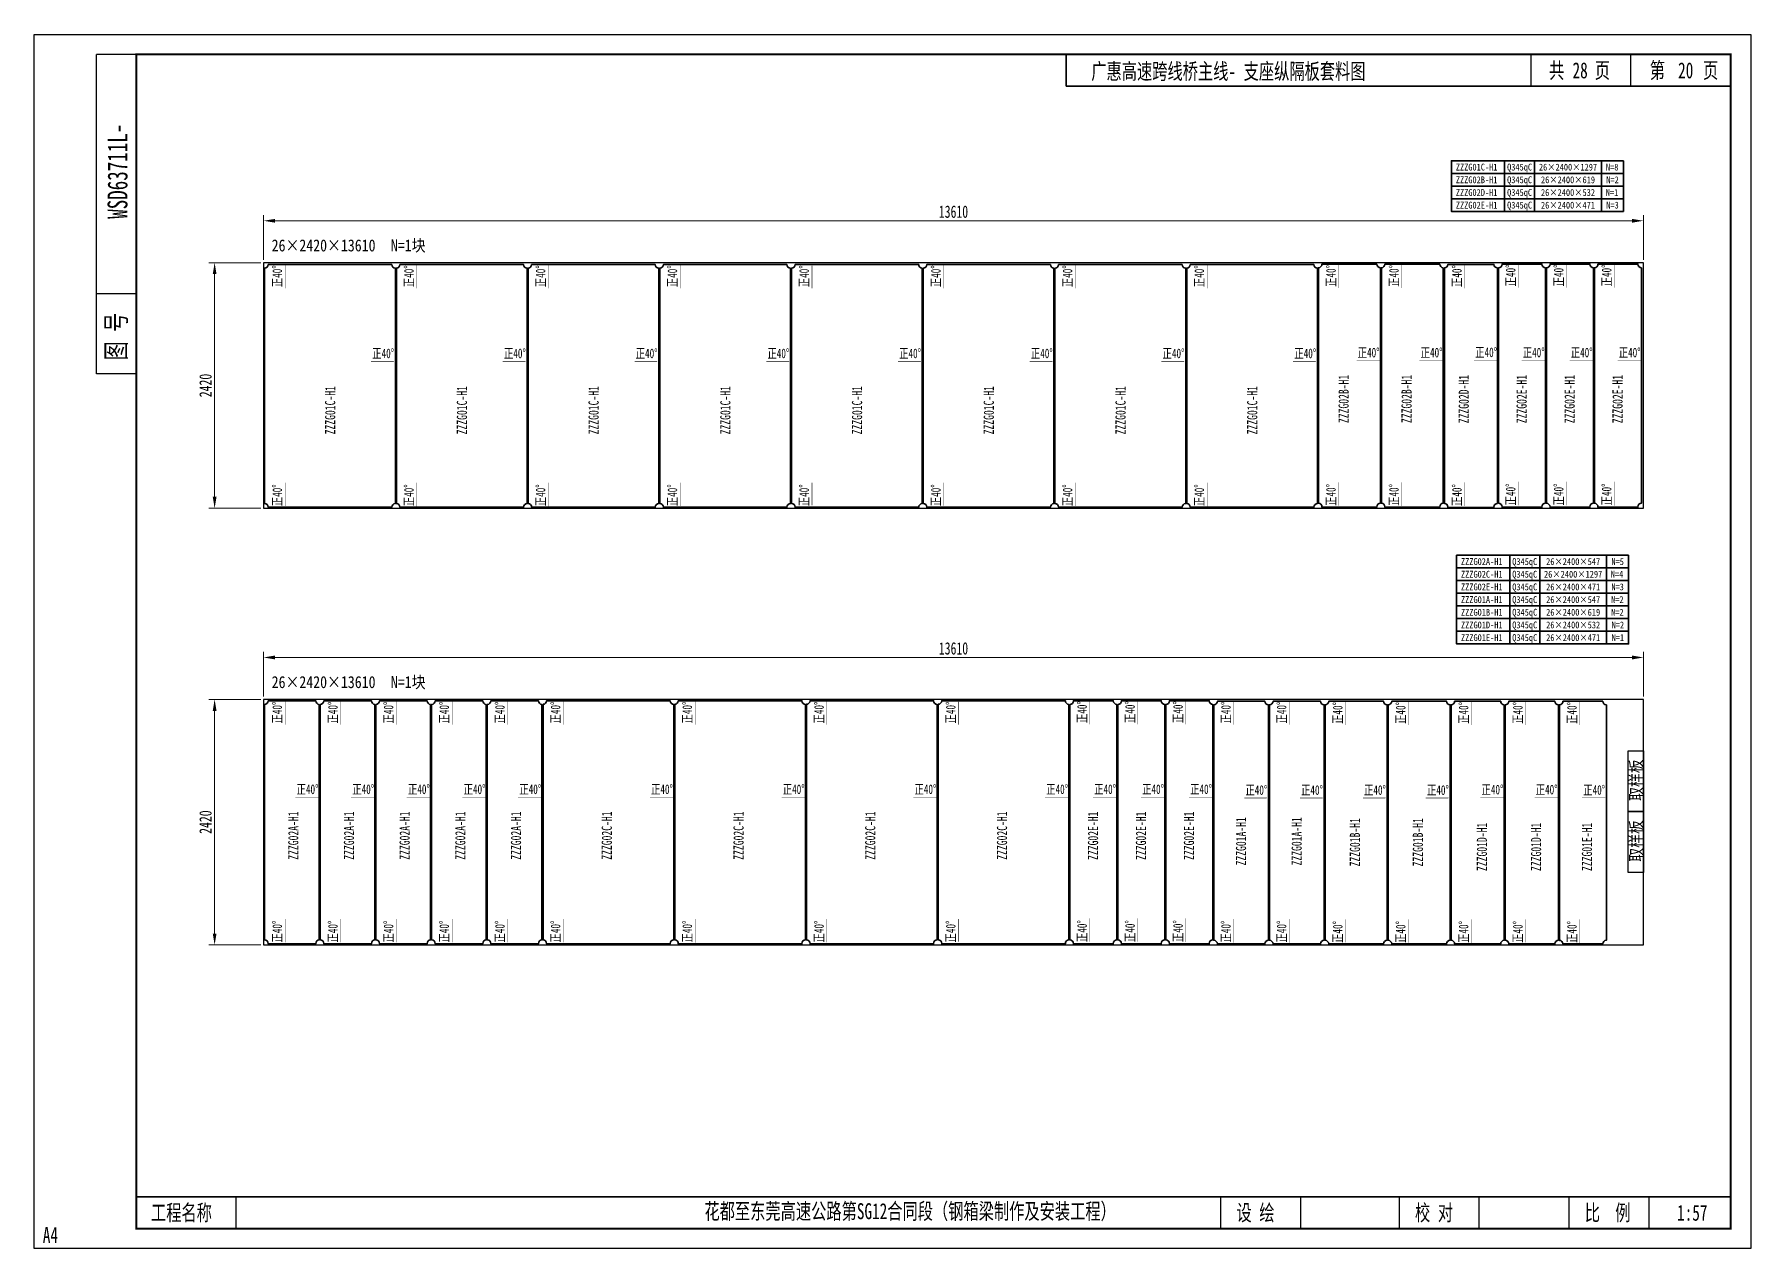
# Model space of a CAD drawing. Extents: x 1629247 to 2251351, y -601856 to -65897.
# Drawn here: x 1884272 to 1901201, y -370116 to -358146 of the extents above; entities that cross this region are included whole.
import ezdxf
from ezdxf.enums import TextEntityAlignment as Align

# ---------------------------------------------------------------- set-up
doc = ezdxf.new("R2010")
doc.units = 0
doc.header["$LTSCALE"] = 2
doc.header["$MEASUREMENT"] = 0
doc.header["$PDMODE"] = 35
doc.header["$PDSIZE"] = 50
doc.layers.get('0').update_dxf_attribs({"linetype": 'CONTINUOUS'})
doc.layers.get('Defpoints').update_dxf_attribs({"linetype": 'CONTINUOUS'})
doc.layers.add('1图框轮廓', color=7, linetype='CONTINUOUS', lineweight=35)
doc.layers.add('标注层', color=3, linetype='CONTINUOUS', lineweight=13)
doc.layers.add('A3', color=7, linetype='CONTINUOUS')
doc.styles.add('仿宋', font='仿宋_GB2312_1.ttf', dxfattribs={"width": 0.7})
doc.dimstyles.new('标准标注样式-45', dxfattribs={"dimscale": 45, "dimtxt": 2.7, "dimasz": 2.5, "dimexe": 1.25, "dimexo": 0.625, "dimtad": 1, "dimdec": 0, "dimdsep": 46, "dimtxsty": '仿宋', "dimcen": 2.5, "dimclrd": 3, "dimclre": 3, "dimclrt": 4, "dimazin": 0, "dimtfac": 1, "dimtdec": 0, "dimtmove": 0, "dimatfit": 3, "dimfxl": 1.25, "dimlwd": 13, "dimlwe": 13, "dimarcsym": 0})

# ---------------------------------------------------------------- blocks, each defined once
blk = doc.blocks.new('tukuangA4-')
at = {"layer": 'A3'}
for p, q in [((537, 7565), (537, 10327)), ((882, 10327), (537, 10327)), ((12951, 10051), (12951, 10327)), ((13814, 10051), (13814, 10327)), ((882, 8256), (537, 8256)), ((882, 7565), (537, 7565)), ((1745, 173), (1745, 449)), ((10266, 173), (10266, 449)), ((10957, 173), (10957, 449)), ((11811, 173), (11811, 449)), ((12502, 173), (12502, 449)), ((13280, 173), (13280, 449)), ((13971, 173), (13971, 449))]:
    blk.add_line(p, q, dxfattribs=at)
blk.add_lwpolyline([(14850, 10500), (14850, 0), (0, 0), (0, 10500)], close=True, dxfattribs=at)
for points, const_width in [([(882, 10327), (14677, 10327), (14677, 173), (882, 173), (882, 10327)], 17.3), ([(8927, 10051), (8927, 10327)], 13.8), ([(8927, 10051), (14677, 10051)], 13.8), ([(882, 449), (14677, 449)], 13.8)]:
    blk.add_lwpolyline(points, dxfattribs=dict(at, const_width=const_width))
at = {"layer": 'A3', "color": 7, "linetype": 'Continuous', "style": '仿宋', "width": 0.7}
for s, p in [('共    页', (13106, 10120)), ('第     页', (13977, 10120)), ('工程名称', (1009, 242)), ('花都至东莞高速公路第SG12合同段（钢箱梁制作及安装工程）', (5798, 255)), ('设 绘', (10401, 242)), ('校 对', (11946, 242)), ('比  例', (13415, 242))]:
    blk.add_text(s, height=138.1, dxfattribs=at).set_placement(p)
blk.add_text('WSD63711L-', height=172.6, rotation=90, dxfattribs=at).set_placement((806, 9316), align=Align.CENTER)
blk.add_text('图 号', height=172.6, rotation=90, dxfattribs=at).set_placement((793, 7681))
blk.add_text('A4', height=138.1, dxfattribs=at).set_placement((139, 50), align=Align.CENTER)
blk = doc.blocks.new('*D188')
at = {"color": 3, "lineweight": 13, "ltscale": 3}
for p, q in [((1886533, -360369), (1886533, -359928)), ((1900143, -360369), (1900143, -359928))]:
    blk.add_line(p, q, dxfattribs=at)
at = {"color": 3, "linetype": 'ByBlock', "lineweight": 13, "ltscale": 3}
blk.add_line((1900031, -359984), (1886646, -359984), dxfattribs=at)
at = {"color": 3, "ltscale": 3}
for points in [[(1886646, -359966), (1886646, -360003), (1886533, -359984)], [(1900031, -359966), (1900031, -360003), (1900143, -359984)]]:
    blk.add_solid(points, dxfattribs=at)
at = {"layer": 'Defpoints', "color": 0, "ltscale": 3}
for p in [(1886533, -359984), (1886533, -360398), (1900143, -360398)]:
    blk.add_point(p, dxfattribs=at)
at = {"color": 4, "ltscale": 3, "insert": (1893338, -359895), "char_height": 121.5, "attachment_point": 5, "style": '仿宋'}
blk.add_mtext('13610', dxfattribs=at)
blk = doc.blocks.new('*D189')
at = {"color": 3, "lineweight": 13, "ltscale": 3}
for p, q in [((1886505, -360398), (1885994, -360398)), ((1886505, -362818), (1885994, -362818))]:
    blk.add_line(p, q, dxfattribs=at)
at = {"color": 3, "linetype": 'ByBlock', "lineweight": 13, "ltscale": 3}
blk.add_line((1886050, -360510), (1886050, -362705), dxfattribs=at)
at = {"color": 3, "ltscale": 3}
for points in [[(1886032, -360510), (1886069, -360510), (1886050, -360398)], [(1886032, -362705), (1886069, -362705), (1886050, -362818)]]:
    blk.add_solid(points, dxfattribs=at)
at = {"layer": 'Defpoints', "color": 0, "ltscale": 3}
for p in [(1886533, -360398), (1886050, -362818), (1886533, -362818)]:
    blk.add_point(p, dxfattribs=at)
at = {"color": 4, "ltscale": 3, "insert": (1885961, -361608), "char_height": 121.5, "attachment_point": 5, "rotation": 90, "style": '仿宋'}
blk.add_mtext('2420', dxfattribs=at)
blk = doc.blocks.new('*D190')
at = {"color": 3, "lineweight": 13, "ltscale": 3}
for p, q in [((1886533, -364674), (1886533, -364233)), ((1900143, -364674), (1900143, -364233))]:
    blk.add_line(p, q, dxfattribs=at)
at = {"color": 3, "linetype": 'ByBlock', "lineweight": 13, "ltscale": 3}
blk.add_line((1900031, -364289), (1886646, -364289), dxfattribs=at)
at = {"color": 3, "ltscale": 3}
for points in [[(1886646, -364270), (1886646, -364308), (1886533, -364289)], [(1900031, -364270), (1900031, -364308), (1900143, -364289)]]:
    blk.add_solid(points, dxfattribs=at)
at = {"layer": 'Defpoints', "color": 0, "ltscale": 3}
for p in [(1886533, -364289), (1886533, -364702), (1900143, -364702)]:
    blk.add_point(p, dxfattribs=at)
at = {"color": 4, "ltscale": 3, "insert": (1893338, -364200), "char_height": 121.5, "attachment_point": 5, "style": '仿宋'}
blk.add_mtext('13610', dxfattribs=at)
blk = doc.blocks.new('*D191')
at = {"color": 3, "lineweight": 13, "ltscale": 3}
for p, q in [((1886505, -364702), (1885994, -364702)), ((1886505, -367122), (1885994, -367122))]:
    blk.add_line(p, q, dxfattribs=at)
at = {"color": 3, "linetype": 'ByBlock', "lineweight": 13, "ltscale": 3}
blk.add_line((1886050, -364815), (1886050, -367010), dxfattribs=at)
at = {"color": 3, "ltscale": 3}
for points in [[(1886032, -364815), (1886069, -364815), (1886050, -364702)], [(1886032, -367010), (1886069, -367010), (1886050, -367122)]]:
    blk.add_solid(points, dxfattribs=at)
at = {"layer": 'Defpoints', "color": 0, "ltscale": 3}
for p in [(1886533, -364702), (1886050, -367122), (1886533, -367122)]:
    blk.add_point(p, dxfattribs=at)
at = {"color": 4, "ltscale": 3, "insert": (1885961, -365912), "char_height": 121.5, "attachment_point": 5, "rotation": 90, "style": '仿宋'}
blk.add_mtext('2420', dxfattribs=at)

msp = doc.modelspace()

# ---------------------------------------------------------------- linework, layer by layer
at = {"color": 8, "ltscale": 3}
for points in [[(1886533.4, -362817.5), (1900143.4, -362817.5), (1900143.4, -360397.5), (1886533.4, -360397.5)], [(1886533.4, -367122), (1900143.4, -367122), (1900143.4, -364702), (1886533.4, -364702)], [(1899993.4, -365208.2), (1900143.4, -365208.2), (1900143.4, -365808.2), (1899993.4, -365808.2)], [(1899993.4, -365808.2), (1900143.4, -365808.2), (1900143.4, -366408.2), (1899993.4, -366408.2)]]:
    msp.add_lwpolyline(points, close=True, dxfattribs=at)
at = {"layer": '1图框轮廓', "color": 30, "ltscale": 3}
for p, q in [((1898773.2, -359517.6), (1898773.2, -359392.6)), ((1899070.2, -359517.6), (1899070.2, -359392.6)), ((1899728.7, -359517.6), (1899728.7, -359392.6)), ((1898773.2, -359642.6), (1898773.2, -359517.6)), ((1899070.2, -359642.6), (1899070.2, -359517.6)), ((1899728.7, -359642.6), (1899728.7, -359517.6)), ((1898773.2, -359767.6), (1898773.2, -359642.6)), ((1899070.2, -359767.6), (1899070.2, -359642.6)), ((1899728.7, -359767.6), (1899728.7, -359642.6)), ((1898773.2, -359892.6), (1898773.2, -359767.6)), ((1899070.2, -359892.6), (1899070.2, -359767.6)), ((1899728.7, -359892.6), (1899728.7, -359767.6)), ((1898823.8, -363405.7), (1898823.8, -363280.7)), ((1899120.8, -363405.7), (1899120.8, -363280.7)), ((1899779.3, -363405.7), (1899779.3, -363280.7)), ((1898823.8, -363530.7), (1898823.8, -363405.7)), ((1899120.8, -363530.7), (1899120.8, -363405.7)), ((1899779.3, -363530.7), (1899779.3, -363405.7)), ((1898823.8, -363655.7), (1898823.8, -363530.7)), ((1899120.8, -363655.7), (1899120.8, -363530.7)), ((1899779.3, -363655.7), (1899779.3, -363530.7)), ((1898823.8, -363780.7), (1898823.8, -363655.7)), ((1898823.8, -363905.7), (1898823.8, -363780.7)), ((1899120.8, -363780.7), (1899120.8, -363655.7)), ((1899120.8, -363905.7), (1899120.8, -363780.7)), ((1899779.3, -363780.7), (1899779.3, -363655.7)), ((1899779.3, -363905.7), (1899779.3, -363780.7)), ((1898823.8, -364030.7), (1898823.8, -363905.7)), ((1899120.8, -364030.7), (1899120.8, -363905.7)), ((1899779.3, -364030.7), (1899779.3, -363905.7)), ((1898823.8, -364155.7), (1898823.8, -364030.7)), ((1899120.8, -364155.7), (1899120.8, -364030.7)), ((1899779.3, -364155.7), (1899779.3, -364030.7))]:
    msp.add_line(p, q, dxfattribs=at)
for points in [[(1899945.8, -359392.6), (1898249.7, -359392.6), (1898249.7, -359517.6), (1899945.8, -359517.6)], [(1899945.8, -359517.6), (1898249.7, -359517.6), (1898249.7, -359642.6), (1899945.8, -359642.6)], [(1899945.8, -359642.6), (1898249.7, -359642.6), (1898249.7, -359767.6), (1899945.8, -359767.6)], [(1899945.8, -359767.6), (1898249.7, -359767.6), (1898249.7, -359892.6), (1899945.8, -359892.6)], [(1899996.4, -363280.7), (1898300.3, -363280.7), (1898300.3, -363405.7), (1899996.4, -363405.7)], [(1899996.4, -363405.7), (1898300.3, -363405.7), (1898300.3, -363530.7), (1899996.4, -363530.7)], [(1899996.4, -363530.7), (1898300.3, -363530.7), (1898300.3, -363655.7), (1899996.4, -363655.7)], [(1899996.4, -363655.7), (1898300.3, -363655.7), (1898300.3, -363780.7), (1899996.4, -363780.7)], [(1899996.4, -363780.7), (1898300.3, -363780.7), (1898300.3, -363905.7), (1899996.4, -363905.7)], [(1899996.4, -363905.7), (1898300.3, -363905.7), (1898300.3, -364030.7), (1899996.4, -364030.7)], [(1899996.4, -364030.7), (1898300.3, -364030.7), (1898300.3, -364155.7), (1899996.4, -364155.7)]]:
    msp.add_lwpolyline(points, close=True, dxfattribs=at)
at = {"layer": '1图框轮廓', "color": 1, "ltscale": 3}
for points in [[(1887832.7, -360450.5, -0.4142136), (1887797.7, -360415.5), (1886578.4, -360415.5, -0.4095572), (1886543.4, -360450), (1886543.4, -362772, -0.4142136), (1886578.4, -362807), (1886578.4, -362807.5), (1887797.7, -362807.5, -0.4142136), (1887832.7, -362772.5)], [(1889131.9, -360450.5, -0.4142136), (1889096.9, -360415.5), (1887877.7, -360415.5, -0.4095572), (1887842.7, -360450), (1887842.7, -362772, -0.4142136), (1887877.7, -362807), (1887877.7, -362807.5), (1889096.9, -362807.5, -0.4142136), (1889131.9, -362772.5)], [(1890431.2, -360450.5, -0.4142136), (1890396.2, -360415.5), (1889176.9, -360415.5, -0.4095572), (1889141.9, -360450), (1889141.9, -362772, -0.4142136), (1889176.9, -362807), (1889176.9, -362807.5), (1890396.2, -362807.5, -0.4142136), (1890431.2, -362772.5)], [(1891730.4, -360450.5, -0.4142136), (1891695.4, -360415.5), (1890476.2, -360415.5, -0.4095572), (1890441.2, -360450), (1890441.2, -362772, -0.4142136), (1890476.2, -362807), (1890476.2, -362807.5), (1891695.4, -362807.5, -0.4142136), (1891730.4, -362772.5)], [(1893029.7, -360450.5, -0.4142136), (1892994.7, -360415.5), (1891775.4, -360415.5, -0.4095572), (1891740.4, -360450), (1891740.4, -362772, -0.4142136), (1891775.4, -362807), (1891775.4, -362807.5), (1892994.7, -362807.5, -0.4142136), (1893029.7, -362772.5)], [(1894328.9, -360450.5, -0.4142136), (1894293.9, -360415.5), (1893074.7, -360415.5, -0.4095572), (1893039.7, -360450), (1893039.7, -362772, -0.4142136), (1893074.7, -362807), (1893074.7, -362807.5), (1894293.9, -362807.5, -0.4142136), (1894328.9, -362772.5)], [(1895628.2, -360450.5, -0.4142136), (1895593.2, -360415.5), (1894373.9, -360415.5, -0.4095572), (1894338.9, -360450), (1894338.9, -362772, -0.4142136), (1894373.9, -362807), (1894373.9, -362807.5), (1895593.2, -362807.5, -0.4142136), (1895628.2, -362772.5)], [(1896927.4, -360450.5, -0.4142136), (1896892.4, -360415.5), (1895673.2, -360415.5, -0.4095572), (1895638.2, -360450), (1895638.2, -362772, -0.4142136), (1895673.2, -362807), (1895673.2, -362807.5), (1896892.4, -362807.5, -0.4142136), (1896927.4, -362772.5)], [(1897548.5, -360446.5, -0.4142136), (1897513.5, -360411.5), (1896972.4, -360411.5, -0.4142136), (1896937.4, -360446.5), (1896937.4, -362768.5, -0.4142136), (1896972.4, -362803.5), (1896972.4, -362807.5), (1897513.5, -362807.5), (1897513.5, -362803.5, -0.4142136), (1897548.5, -362768.5)], [(1898169.5, -360446.5, -0.4142136), (1898134.5, -360411.5), (1897593.5, -360411.5, -0.4142136), (1897558.5, -360446.5), (1897558.5, -362768.5, -0.4142136), (1897593.5, -362803.5), (1897593.5, -362807.5), (1898134.5, -362807.5), (1898134.5, -362803.5, -0.4142136), (1898169.5, -362768.5)], [(1898703.7, -360448.7, -0.4142136), (1898668.7, -360413.7), (1898214.5, -360413.7, -0.4142136), (1898179.5, -360448.7), (1898179.5, -362770.7, -0.4142136), (1898214.5, -362805.7), (1898214.5, -362809.7), (1898668.7, -362809.7), (1898668.7, -362805.7, -0.4142136), (1898703.7, -362770.7)], [(1899176.8, -360446.5, -0.4142136), (1899141.8, -360411.5), (1898748.7, -360411.5), (1898748.7, -360412.1, -0.4142136), (1898713.7, -360447.1), (1898713.7, -362769.1, -0.4142136), (1898748.7, -362804.1), (1898748.7, -362807.5), (1899141.8, -362807.5), (1899141.8, -362803.5, -0.4142136), (1899176.8, -362768.5)], [(1899649.9, -360446.5, -0.4142136), (1899614.9, -360411.5), (1899221.8, -360411.5), (1899221.8, -360412.1, -0.4142136), (1899186.8, -360447.1), (1899186.8, -362769.1, -0.4142136), (1899221.8, -362804.1), (1899221.8, -362807.5), (1899614.9, -362807.5), (1899614.9, -362803.5, -0.4142136), (1899649.9, -362768.5)], [(1900123.1, -360446.5, -0.4142136), (1900088.1, -360411.5), (1899694.9, -360411.5), (1899694.9, -360412.1, -0.4142136), (1899659.9, -360447.1), (1899659.9, -362769.1, -0.4142136), (1899694.9, -362804.1), (1899694.9, -362807.5), (1900088.1, -362807.5), (1900088.1, -362803.5, -0.4142136), (1900123.1, -362768.5)], [(1887082.6, -364751, -0.4142136), (1887047.6, -364716), (1886578.4, -364716, -0.4142136), (1886543.4, -364751), (1886543.4, -367073, -0.4142136), (1886578.4, -367108), (1886578.4, -367112), (1887047.6, -367112), (1887047.6, -367108, -0.4142136), (1887082.6, -367073)], [(1887631.7, -364751, -0.4142136), (1887596.7, -364716), (1887127.6, -364716, -0.4142136), (1887092.6, -364751), (1887092.6, -367073, -0.4142136), (1887127.6, -367108), (1887127.6, -367112), (1887596.7, -367112), (1887596.7, -367108, -0.4142136), (1887631.7, -367073)], [(1888180.9, -364751, -0.4142136), (1888145.9, -364716), (1887676.7, -364716, -0.4142136), (1887641.7, -364751), (1887641.7, -367073, -0.4142136), (1887676.7, -367108), (1887676.7, -367112), (1888145.9, -367112), (1888145.9, -367108, -0.4142136), (1888180.9, -367073)], [(1888730, -364751, -0.4142136), (1888695, -364716), (1888225.9, -364716, -0.4142136), (1888190.9, -364751), (1888190.9, -367073, -0.4142136), (1888225.9, -367108), (1888225.9, -367112), (1888695, -367112), (1888695, -367108, -0.4142136), (1888730, -367073)], [(1889279.2, -364751, -0.4142136), (1889244.2, -364716), (1888775, -364716, -0.4142136), (1888740, -364751), (1888740, -367073, -0.4142136), (1888775, -367108), (1888775, -367112), (1889244.2, -367112), (1889244.2, -367108, -0.4142136), (1889279.2, -367073)], [(1890578.4, -364751, -0.4142136), (1890543.4, -364716), (1889324.2, -364716, -0.4095572), (1889289.2, -364750.5), (1889289.2, -367072.5, -0.4142136), (1889324.2, -367107.5), (1889324.2, -367112), (1890543.4, -367112), (1890543.4, -367108, -0.4142136), (1890578.4, -367073)], [(1891877.7, -364751, -0.4142136), (1891842.7, -364716), (1890623.4, -364716, -0.4095572), (1890588.4, -364750.5), (1890588.4, -367072.5, -0.4142136), (1890623.4, -367107.5), (1890623.4, -367112), (1891842.7, -367112), (1891842.7, -367108, -0.4142136), (1891877.7, -367073)], [(1893176.9, -364751, -0.4142136), (1893141.9, -364716), (1891922.7, -364716, -0.4095572), (1891887.7, -364750.5), (1891887.7, -367072.5, -0.4142136), (1891922.7, -367107.5), (1891922.7, -367112), (1893141.9, -367112), (1893141.9, -367108, -0.4142136), (1893176.9, -367073)], [(1894476.2, -364751, -0.4142136), (1894441.2, -364716), (1893221.9, -364716, -0.4095572), (1893186.9, -364750.5), (1893186.9, -367072.5, -0.4142136), (1893221.9, -367107.5), (1893221.9, -367112), (1894441.2, -367112), (1894441.2, -367108, -0.4142136), (1894476.2, -367073)], [(1894949.3, -364751, -0.4142136), (1894914.3, -364716), (1894521.2, -364716), (1894521.2, -364716.6, -0.4142136), (1894486.2, -364751.6), (1894486.2, -367073.6, -0.4142136), (1894521.2, -367108.6), (1894521.2, -367112), (1894914.3, -367112), (1894914.3, -367108, -0.4142136), (1894949.3, -367073)], [(1895422.4, -364751, -0.4142136), (1895387.4, -364716), (1894994.3, -364716), (1894994.3, -364716.6, -0.4142136), (1894959.3, -364751.6), (1894959.3, -367073.6, -0.4142136), (1894994.3, -367108.6), (1894994.3, -367112), (1895387.4, -367112), (1895387.4, -367108, -0.4142136), (1895422.4, -367073)], [(1895895.5, -364751, -0.4142136), (1895860.5, -364716), (1895467.4, -364716), (1895467.4, -364716.6, -0.4142136), (1895432.4, -364751.6), (1895432.4, -367073.6, -0.4142136), (1895467.4, -367108.6), (1895467.4, -367112), (1895860.5, -367112), (1895860.5, -367108, -0.4142136), (1895895.5, -367073)], [(1896444.7, -364755, -0.4142136), (1896409.7, -364720), (1895940.5, -364720, -0.4142136), (1895905.5, -364755), (1895905.5, -367077, -0.4142136), (1895940.5, -367112), (1896409.7, -367112, -0.4142136), (1896444.7, -367077)], [(1896993.8, -364755, -0.4142136), (1896958.8, -364720), (1896489.7, -364720, -0.4142136), (1896454.7, -364755), (1896454.7, -367077, -0.4142136), (1896489.7, -367112), (1896958.8, -367112, -0.4142136), (1896993.8, -367077)], [(1897614.9, -364755, -0.4142136), (1897579.9, -364720), (1897038.8, -364720, -0.4142136), (1897003.8, -364755), (1897003.8, -367077, -0.4142136), (1897038.8, -367112), (1897579.9, -367112, -0.4142136), (1897614.9, -367077)], [(1898235.9, -364755, -0.4142136), (1898200.9, -364720), (1897659.9, -364720, -0.4142136), (1897624.9, -364755), (1897624.9, -367077, -0.4142136), (1897659.9, -367112), (1898200.9, -367112, -0.4142136), (1898235.9, -367077)], [(1898770.1, -364755, -0.4142136), (1898735.1, -364720), (1898280.9, -364720, -0.4142136), (1898245.9, -364755), (1898245.9, -367077, -0.4142136), (1898280.9, -367112), (1898735.1, -367112, -0.4142136), (1898770.1, -367077)], [(1899304.3, -364755, -0.4142136), (1899269.3, -364720), (1898815.1, -364720, -0.4142136), (1898780.1, -364755), (1898780.1, -367077, -0.4142136), (1898815.1, -367112), (1899269.3, -367112, -0.4142136), (1899304.3, -367077)], [(1899777.4, -364755, -0.4142136), (1899742.4, -364720), (1899349.3, -364720), (1899349.3, -364720.6, -0.4142136), (1899314.3, -364755.6), (1899314.3, -367077.6, -0.4095572), (1899349.3, -367112), (1899742.4, -367112, -0.4142136), (1899777.4, -367077)]]:
    msp.add_lwpolyline(points, format="xyb", close=True, dxfattribs=at)
at = {"layer": '标注层', "color": 42}
for points in [[(1886745.3, -360416, 0, 19.4, 0), (1886745.3, -360474.2, 3.89, 3.89, 0), (1886745.3, -360650.4, 3.89, 3.89, 0)], [(1888044.5, -360416, 0, 19.4, 0), (1888044.5, -360474.2, 3.89, 3.89, 0), (1888044.5, -360650.4, 3.89, 3.89, 0)], [(1889343.8, -360416, 0, 19.4, 0), (1889343.8, -360474.2, 3.89, 3.89, 0), (1889343.8, -360650.4, 3.89, 3.89, 0)], [(1890643, -360416, 0, 19.4, 0), (1890643, -360474.2, 3.89, 3.89, 0), (1890643, -360650.4, 3.89, 3.89, 0)], [(1891942.3, -360416, 0, 19.4, 0), (1891942.3, -360474.2, 3.89, 3.89, 0), (1891942.3, -360650.4, 3.89, 3.89, 0)], [(1893241.5, -360416, 0, 19.4, 0), (1893241.5, -360474.2, 3.89, 3.89, 0), (1893241.5, -360650.4, 3.89, 3.89, 0)], [(1894540.8, -360416, 0, 19.4, 0), (1894540.8, -360474.2, 3.89, 3.89, 0), (1894540.8, -360650.4, 3.89, 3.89, 0)], [(1895840, -360416, 0, 19.4, 0), (1895840, -360474.2, 3.89, 3.89, 0), (1895840, -360650.4, 3.89, 3.89, 0)], [(1897139.3, -360412.6, 0, 19.4, 0), (1897139.3, -360470.8, 3.89, 3.89, 0), (1897139.3, -360647, 3.89, 3.89, 0)], [(1897760.3, -360412.6, 0, 19.4, 0), (1897760.3, -360470.8, 3.89, 3.89, 0), (1897760.3, -360647, 3.89, 3.89, 0)], [(1898381.3, -360414.1, 0, 19.4, 0), (1898381.3, -360472.3, 3.89, 3.89, 0), (1898381.3, -360648.5, 3.89, 3.89, 0)], [(1898911.6, -360408, 0, 19.4, 0), (1898911.6, -360466.2, 3.89, 3.89, 0), (1898911.6, -360642.4, 3.89, 3.89, 0)], [(1899384.7, -360408, 0, 19.4, 0), (1899384.7, -360466.2, 3.89, 3.89, 0), (1899384.7, -360642.4, 3.89, 3.89, 0)], [(1899857.8, -360408, 0, 19.4, 0), (1899857.8, -360466.2, 3.89, 3.89, 0), (1899857.8, -360642.4, 3.89, 3.89, 0)], [(1887827.8, -361369.4, 0, 19.4, 0), (1887769.6, -361369.4, 3.89, 3.89, 0), (1887593.4, -361369.4, 3.89, 3.89, 0)], [(1889127, -361369.4, 0, 19.4, 0), (1889068.8, -361369.4, 3.89, 3.89, 0), (1888892.6, -361369.4, 3.89, 3.89, 0)], [(1890426.3, -361369.4, 0, 19.4, 0), (1890368.1, -361369.4, 3.89, 3.89, 0), (1890191.9, -361369.4, 3.89, 3.89, 0)], [(1891725.5, -361369.4, 0, 19.4, 0), (1891667.4, -361369.4, 3.89, 3.89, 0), (1891491.1, -361369.4, 3.89, 3.89, 0)], [(1893024.8, -361369.4, 0, 19.4, 0), (1892966.6, -361369.4, 3.89, 3.89, 0), (1892790.4, -361369.4, 3.89, 3.89, 0)], [(1894324, -361369.4, 0, 19.4, 0), (1894265.9, -361369.4, 3.89, 3.89, 0), (1894089.6, -361369.4, 3.89, 3.89, 0)], [(1895623.3, -361369.4, 0, 19.4, 0), (1895565.1, -361369.4, 3.89, 3.89, 0), (1895388.9, -361369.4, 3.89, 3.89, 0)], [(1896922.5, -361369.4, 0, 19.4, 0), (1896864.4, -361369.4, 3.89, 3.89, 0), (1896688.1, -361369.4, 3.89, 3.89, 0)], [(1897547.6, -361361.4, 0, 19.4, 0), (1897489.4, -361361.4, 3.89, 3.89, 0), (1897313.2, -361361.4, 3.89, 3.89, 0)], [(1898168.6, -361361.4, 0, 19.4, 0), (1898110.4, -361361.4, 3.89, 3.89, 0), (1897934.2, -361361.4, 3.89, 3.89, 0)], [(1898706.8, -361359, 0, 19.4, 0), (1898648.6, -361359, 3.89, 3.89, 0), (1898472.4, -361359, 3.89, 3.89, 0)], [(1899175.9, -361360.9, 0, 19.4, 0), (1899117.7, -361360.9, 3.89, 3.89, 0), (1898941.5, -361360.9, 3.89, 3.89, 0)], [(1899649.1, -361360.9, 0, 19.4, 0), (1899590.9, -361360.9, 3.89, 3.89, 0), (1899414.6, -361360.9, 3.89, 3.89, 0)], [(1900122.2, -361360.9, 0, 19.4, 0), (1900064, -361360.9, 3.89, 3.89, 0), (1899887.8, -361360.9, 3.89, 3.89, 0)], [(1886745.3, -362799.8, 0, 19.4, 0), (1886745.3, -362741.7, 3.89, 3.89, 0), (1886745.3, -362565.4, 3.89, 3.89, 0)], [(1888044.5, -362799.8, 0, 19.4, 0), (1888044.5, -362741.7, 3.89, 3.89, 0), (1888044.5, -362565.4, 3.89, 3.89, 0)], [(1889343.8, -362799.8, 0, 19.4, 0), (1889343.8, -362741.7, 3.89, 3.89, 0), (1889343.8, -362565.4, 3.89, 3.89, 0)], [(1890643, -362799.8, 0, 19.4, 0), (1890643, -362741.7, 3.89, 3.89, 0), (1890643, -362565.4, 3.89, 3.89, 0)], [(1891942.3, -362799.8, 0, 19.4, 0), (1891942.3, -362741.7, 3.89, 3.89, 0), (1891942.3, -362565.4, 3.89, 3.89, 0)], [(1893241.5, -362799.8, 0, 19.4, 0), (1893241.5, -362741.7, 3.89, 3.89, 0), (1893241.5, -362565.4, 3.89, 3.89, 0)], [(1894540.8, -362799.8, 0, 19.4, 0), (1894540.8, -362741.7, 3.89, 3.89, 0), (1894540.8, -362565.4, 3.89, 3.89, 0)], [(1895840, -362799.8, 0, 19.4, 0), (1895840, -362741.7, 3.89, 3.89, 0), (1895840, -362565.4, 3.89, 3.89, 0)], [(1897139.3, -362796.4, 0, 19.4, 0), (1897139.3, -362738.2, 3.89, 3.89, 0), (1897139.3, -362562, 3.89, 3.89, 0)], [(1897760.3, -362796.4, 0, 19.4, 0), (1897760.3, -362738.2, 3.89, 3.89, 0), (1897760.3, -362562, 3.89, 3.89, 0)], [(1898381.3, -362798, 0, 19.4, 0), (1898381.3, -362739.8, 3.89, 3.89, 0), (1898381.3, -362563.6, 3.89, 3.89, 0)], [(1898911.6, -362791.8, 0, 19.4, 0), (1898911.6, -362733.7, 3.89, 3.89, 0), (1898911.6, -362557.4, 3.89, 3.89, 0)], [(1899384.7, -362791.8, 0, 19.4, 0), (1899384.7, -362733.7, 3.89, 3.89, 0), (1899384.7, -362557.4, 3.89, 3.89, 0)], [(1899857.8, -362791.8, 0, 19.4, 0), (1899857.8, -362733.7, 3.89, 3.89, 0), (1899857.8, -362557.4, 3.89, 3.89, 0)], [(1886745.3, -364717, 0, 19.4, 0), (1886745.3, -364775.2, 3.89, 3.89, 0), (1886745.3, -364951.5, 3.89, 3.89, 0)], [(1887294.4, -364717, 0, 19.4, 0), (1887294.4, -364775.2, 3.89, 3.89, 0), (1887294.4, -364951.5, 3.89, 3.89, 0)], [(1887843.6, -364717, 0, 19.4, 0), (1887843.6, -364775.2, 3.89, 3.89, 0), (1887843.6, -364951.5, 3.89, 3.89, 0)], [(1888392.7, -364717, 0, 19.4, 0), (1888392.7, -364775.2, 3.89, 3.89, 0), (1888392.7, -364951.5, 3.89, 3.89, 0)], [(1888941.9, -364717, 0, 19.4, 0), (1888941.9, -364775.2, 3.89, 3.89, 0), (1888941.9, -364951.5, 3.89, 3.89, 0)], [(1889491, -364716.5, 0, 19.4, 0), (1889491, -364774.7, 3.89, 3.89, 0), (1889491, -364950.9, 3.89, 3.89, 0)], [(1890790.3, -364716.5, 0, 19.4, 0), (1890790.3, -364774.7, 3.89, 3.89, 0), (1890790.3, -364950.9, 3.89, 3.89, 0)], [(1892089.5, -364716.5, 0, 19.4, 0), (1892089.5, -364774.7, 3.89, 3.89, 0), (1892089.5, -364950.9, 3.89, 3.89, 0)], [(1893388.8, -364716.5, 0, 19.4, 0), (1893388.8, -364774.7, 3.89, 3.89, 0), (1893388.8, -364950.9, 3.89, 3.89, 0)], [(1894684, -364712.5, 0, 19.4, 0), (1894684, -364770.7, 3.89, 3.89, 0), (1894684, -364946.9, 3.89, 3.89, 0)], [(1895157.1, -364712.5, 0, 19.4, 0), (1895157.1, -364770.7, 3.89, 3.89, 0), (1895157.1, -364946.9, 3.89, 3.89, 0)], [(1895630.3, -364712.5, 0, 19.4, 0), (1895630.3, -364770.7, 3.89, 3.89, 0), (1895630.3, -364946.9, 3.89, 3.89, 0)], [(1896103.4, -364717, 0, 19.4, 0), (1896103.4, -364775.2, 3.89, 3.89, 0), (1896103.4, -364951.5, 3.89, 3.89, 0)], [(1896652.5, -364717, 0, 19.4, 0), (1896652.5, -364775.2, 3.89, 3.89, 0), (1896652.5, -364951.5, 3.89, 3.89, 0)], [(1897205.7, -364721, 0, 19.4, 0), (1897205.7, -364779.2, 3.89, 3.89, 0), (1897205.7, -364955.5, 3.89, 3.89, 0)], [(1897826.7, -364721, 0, 19.4, 0), (1897826.7, -364779.2, 3.89, 3.89, 0), (1897826.7, -364955.5, 3.89, 3.89, 0)], [(1898447.7, -364720.5, 0, 19.4, 0), (1898447.7, -364778.7, 3.89, 3.89, 0), (1898447.7, -364954.9, 3.89, 3.89, 0)], [(1898981.9, -364720.5, 0, 19.4, 0), (1898981.9, -364778.7, 3.89, 3.89, 0), (1898981.9, -364954.9, 3.89, 3.89, 0)], [(1899516.2, -364721, 0, 19.4, 0), (1899516.2, -364779.2, 3.89, 3.89, 0), (1899516.2, -364955.5, 3.89, 3.89, 0)], [(1887081.7, -365665.9, 0, 19.4, 0), (1887023.5, -365665.9, 3.89, 3.89, 0), (1886847.3, -365665.9, 3.89, 3.89, 0)], [(1887630.8, -365665.9, 0, 19.4, 0), (1887572.6, -365665.9, 3.89, 3.89, 0), (1887396.4, -365665.9, 3.89, 3.89, 0)], [(1888180, -365665.9, 0, 19.4, 0), (1888121.8, -365665.9, 3.89, 3.89, 0), (1887945.6, -365665.9, 3.89, 3.89, 0)], [(1888729.1, -365665.9, 0, 19.4, 0), (1888670.9, -365665.9, 3.89, 3.89, 0), (1888494.7, -365665.9, 3.89, 3.89, 0)], [(1889278.3, -365665.9, 0, 19.4, 0), (1889220.1, -365665.9, 3.89, 3.89, 0), (1889043.9, -365665.9, 3.89, 3.89, 0)], [(1890577.5, -365665.9, 0, 19.4, 0), (1890519.3, -365665.9, 3.89, 3.89, 0), (1890343.1, -365665.9, 3.89, 3.89, 0)], [(1891876.8, -365665.9, 0, 19.4, 0), (1891818.6, -365665.9, 3.89, 3.89, 0), (1891642.4, -365665.9, 3.89, 3.89, 0)], [(1893176, -365665.9, 0, 19.4, 0), (1893117.9, -365665.9, 3.89, 3.89, 0), (1892941.6, -365665.9, 3.89, 3.89, 0)], [(1894475.3, -365665.9, 0, 19.4, 0), (1894417.1, -365665.9, 3.89, 3.89, 0), (1894240.9, -365665.9, 3.89, 3.89, 0)], [(1894948.4, -365665.4, 0, 19.4, 0), (1894890.2, -365665.4, 3.89, 3.89, 0), (1894714, -365665.4, 3.89, 3.89, 0)], [(1895421.5, -365665.4, 0, 19.4, 0), (1895363.3, -365665.4, 3.89, 3.89, 0), (1895187.1, -365665.4, 3.89, 3.89, 0)], [(1895894.6, -365665.4, 0, 19.4, 0), (1895836.5, -365665.4, 3.89, 3.89, 0), (1895660.2, -365665.4, 3.89, 3.89, 0)], [(1896439.8, -365673.9, 0, 19.4, 0), (1896381.6, -365673.9, 3.89, 3.89, 0), (1896205.4, -365673.9, 3.89, 3.89, 0)], [(1896988.9, -365673.9, 0, 19.4, 0), (1896930.8, -365673.9, 3.89, 3.89, 0), (1896754.5, -365673.9, 3.89, 3.89, 0)], [(1897610, -365673.9, 0, 19.4, 0), (1897551.8, -365673.9, 3.89, 3.89, 0), (1897375.6, -365673.9, 3.89, 3.89, 0)], [(1898231, -365673.9, 0, 19.4, 0), (1898172.8, -365673.9, 3.89, 3.89, 0), (1897996.6, -365673.9, 3.89, 3.89, 0)], [(1898769.2, -365669.4, 0, 19.4, 0), (1898711, -365669.4, 3.89, 3.89, 0), (1898534.8, -365669.4, 3.89, 3.89, 0)], [(1899303.4, -365669.4, 0, 19.4, 0), (1899245.2, -365669.4, 3.89, 3.89, 0), (1899069, -365669.4, 3.89, 3.89, 0)], [(1899772.5, -365673.4, 0, 19.4, 0), (1899714.3, -365673.4, 3.89, 3.89, 0), (1899538.1, -365673.4, 3.89, 3.89, 0)], [(1886745.3, -367100.9, 0, 19.4, 0), (1886745.3, -367042.7, 3.89, 3.89, 0), (1886745.3, -366866.5, 3.89, 3.89, 0)], [(1887294.4, -367100.9, 0, 19.4, 0), (1887294.4, -367042.7, 3.89, 3.89, 0), (1887294.4, -366866.5, 3.89, 3.89, 0)], [(1887843.6, -367100.9, 0, 19.4, 0), (1887843.6, -367042.7, 3.89, 3.89, 0), (1887843.6, -366866.5, 3.89, 3.89, 0)], [(1888392.7, -367100.9, 0, 19.4, 0), (1888392.7, -367042.7, 3.89, 3.89, 0), (1888392.7, -366866.5, 3.89, 3.89, 0)], [(1888941.9, -367100.9, 0, 19.4, 0), (1888941.9, -367042.7, 3.89, 3.89, 0), (1888941.9, -366866.5, 3.89, 3.89, 0)], [(1889491, -367100.3, 0, 19.4, 0), (1889491, -367042.1, 3.89, 3.89, 0), (1889491, -366865.9, 3.89, 3.89, 0)], [(1890790.3, -367100.3, 0, 19.4, 0), (1890790.3, -367042.1, 3.89, 3.89, 0), (1890790.3, -366865.9, 3.89, 3.89, 0)], [(1892089.5, -367100.3, 0, 19.4, 0), (1892089.5, -367042.1, 3.89, 3.89, 0), (1892089.5, -366865.9, 3.89, 3.89, 0)], [(1893388.8, -367100.3, 0, 19.4, 0), (1893388.8, -367042.1, 3.89, 3.89, 0), (1893388.8, -366865.9, 3.89, 3.89, 0)], [(1894684, -367096.3, 0, 19.4, 0), (1894684, -367038.1, 3.89, 3.89, 0), (1894684, -366861.9, 3.89, 3.89, 0)], [(1895157.1, -367096.3, 0, 19.4, 0), (1895157.1, -367038.1, 3.89, 3.89, 0), (1895157.1, -366861.9, 3.89, 3.89, 0)], [(1895630.3, -367096.3, 0, 19.4, 0), (1895630.3, -367038.1, 3.89, 3.89, 0), (1895630.3, -366861.9, 3.89, 3.89, 0)], [(1896103.4, -367100.9, 0, 19.4, 0), (1896103.4, -367042.7, 3.89, 3.89, 0), (1896103.4, -366866.5, 3.89, 3.89, 0)], [(1896652.5, -367100.9, 0, 19.4, 0), (1896652.5, -367042.7, 3.89, 3.89, 0), (1896652.5, -366866.5, 3.89, 3.89, 0)], [(1897205.7, -367104.9, 0, 19.4, 0), (1897205.7, -367046.7, 3.89, 3.89, 0), (1897205.7, -366870.5, 3.89, 3.89, 0)], [(1897826.7, -367104.9, 0, 19.4, 0), (1897826.7, -367046.7, 3.89, 3.89, 0), (1897826.7, -366870.5, 3.89, 3.89, 0)], [(1898447.7, -367104.3, 0, 19.4, 0), (1898447.7, -367046.1, 3.89, 3.89, 0), (1898447.7, -366869.9, 3.89, 3.89, 0)], [(1898981.9, -367104.3, 0, 19.4, 0), (1898981.9, -367046.1, 3.89, 3.89, 0), (1898981.9, -366869.9, 3.89, 3.89, 0)], [(1899516.2, -367104.9, 0, 19.4, 0), (1899516.2, -367046.7, 3.89, 3.89, 0), (1899516.2, -366870.5, 3.89, 3.89, 0)]]:
    msp.add_lwpolyline(points, format="xyseb", dxfattribs=at)

# ---------------------------------------------------------------- block references
at = {"color": 8, "xscale": 1.139999999999418, "yscale": 1.139999999997599, "zscale": 1.14}
msp.add_blockref('tukuangA4-', (1884271.9, -370116.4), dxfattribs=at)

# ---------------------------------------------------------------- texts
at = {"color": 7, "style": '仿宋', "width": 0.85}
for s, p in [(' ZZZG01C-H1', (1898252.2, -359455.1)), (' ZZZG02B-H1', (1898252.2, -359580.1)), (' ZZZG02D-H1', (1898252.2, -359705.1)), (' ZZZG02E-H1', (1898252.2, -359830.1)), (' ZZZG02A-H1', (1898302.8, -363343.2)), (' ZZZG02C-H1', (1898302.8, -363468.2)), (' ZZZG02E-H1', (1898302.8, -363593.2)), (' ZZZG01A-H1', (1898302.8, -363718.2)), (' ZZZG01B-H1', (1898302.8, -363843.2)), (' ZZZG01D-H1', (1898302.8, -363968.2)), (' ZZZG01E-H1', (1898302.8, -364093.2))]:
    msp.add_text(s, height=67.5, dxfattribs=at).set_placement(p, align=Align.MIDDLE_LEFT)
for s, p in [('Q345qC', (1898921.7, -359455.1)), ('Q345qC', (1898921.7, -359580.1)), ('26×2400×1297', (1899399.4, -359455.1)), ('26×2400×619', (1899399.4, -359580.1)), ('N=8', (1899834.7, -359455.1)), ('N=2', (1899838.2, -359580.1)), ('Q345qC', (1898921.7, -359705.1)), ('26×2400×532', (1899399.4, -359705.1)), ('N=1', (1899833.2, -359705.1)), ('Q345qC', (1898921.7, -359830.1)), ('26×2400×471', (1899399.4, -359830.1)), ('N=3', (1899838.2, -359830.1)), ('Q345qC', (1898972.3, -363343.2)), ('Q345qC', (1898972.3, -363468.2)), ('26×2400×1297', (1899450, -363468.2)), ('26×2400×547', (1899450, -363343.2)), ('N=4 ', (1899903, -363468.2)), ('N=5', (1899888.8, -363343.2)), ('Q345qC', (1898972.3, -363593.2)), ('26×2400×471', (1899450, -363593.2)), ('N=3', (1899888.8, -363593.2)), ('Q345qC', (1898972.3, -363718.2)), ('26×2400×547', (1899450, -363718.2)), ('N=2 ', (1899906.5, -363718.2)), ('Q345qC', (1898972.3, -363843.2)), ('Q345qC', (1898972.3, -363968.2)), ('26×2400×619', (1899450, -363843.2)), ('26×2400×532', (1899450, -363968.2)), ('N=2 ', (1899906.5, -363843.2)), ('N=2', (1899890.8, -363968.2)), ('Q345qC', (1898972.3, -364093.2)), ('26×2400×471', (1899450, -364093.2)), ('N=1', (1899890.8, -364093.2))]:
    msp.add_text(s, height=67.5, dxfattribs=at).set_placement(p, align=Align.MIDDLE_CENTER)
for s, height, p in [('26×2420×13610', 118.125, (1886612.8, -360285.9)), ('N=1块', 118.12, (1887788.8, -360285.9)), ('26×2420×13610', 118.125, (1886612.8, -364590.4)), ('N=1块', 118.12, (1887788.8, -364590.4))]:
    msp.add_text(s, height=height, dxfattribs=at).set_placement(p)
for p in [(1900129.2, -365703), (1900129.2, -366303)]:
    msp.add_text('取样板', height=118.12, rotation=90, dxfattribs=at).set_placement(p)
at = {"layer": 'A3', "color": 6, "linetype": 'Continuous', "style": '仿宋', "width": 0.7}
msp.add_text('广惠高速跨线桥主线- 支座纵隔板套料图', height=157.429, dxfattribs=at).set_placement((1894697, -358588.9))
at = {"layer": 'A3', "color": 1, "linetype": 'Continuous', "style": '仿宋', "width": 0.7}
for s, p in [('28', (1899443.9, -358580)), ('20', (1900485.2, -358580))]:
    msp.add_text(s, height=157.43, dxfattribs=at).set_placement(p)
at = {"layer": 'A3', "color": 6, "linetype": 'Continuous', "style": '仿宋', "width": 0.7}
for s, p in [('ZZZG02B-H1', (1897235.8, -361740.2)), ('ZZZG02B-H1', (1897856.8, -361740.2)), ('ZZZG02D-H1', (1898420.9, -361742.4)), ('ZZZG02E-H1', (1898991.6, -361742.1)), ('ZZZG02E-H1', (1899464.7, -361742.1)), ('ZZZG02E-H1', (1899937.8, -361742.1)), ('ZZZG01C-H1', (1887239.8, -361851.6)), ('ZZZG01C-H1', (1888539.1, -361851.6)), ('ZZZG01C-H1', (1889838.3, -361851.6)), ('ZZZG01C-H1', (1891137.6, -361851.6)), ('ZZZG01C-H1', (1892436.8, -361851.6)), ('ZZZG01C-H1', (1893736.1, -361851.6)), ('ZZZG01C-H1', (1895035.4, -361851.6)), ('ZZZG01C-H1', (1896334.6, -361851.6)), ('ZZZG02A-H1', (1886875.9, -366044.7)), ('ZZZG02A-H1', (1887425.1, -366044.7)), ('ZZZG02A-H1', (1887974.2, -366044.7)), ('ZZZG02A-H1', (1888523.4, -366044.7)), ('ZZZG02A-H1', (1889072.5, -366044.7)), ('ZZZG02C-H1', (1889968.4, -366044.7)), ('ZZZG02C-H1', (1891267.6, -366044.7)), ('ZZZG02C-H1', (1892566.9, -366044.7)), ('ZZZG02C-H1', (1893866.1, -366044.7)), ('ZZZG02E-H1', (1894764, -366046.6)), ('ZZZG02E-H1', (1895237.1, -366046.6)), ('ZZZG02E-H1', (1895710.3, -366046.6)), ('ZZZG01A-H1', (1896223.5, -366100.9)), ('ZZZG01A-H1', (1896772.6, -366100.9)), ('ZZZG01B-H1', (1897347.1, -366110.4)), ('ZZZG01B-H1', (1897968.1, -366110.4)), ('ZZZG01D-H1', (1898599.7, -366156)), ('ZZZG01D-H1', (1899133.9, -366156)), ('ZZZG01E-H1', (1899636, -366156))]:
    msp.add_text(s, height=100, rotation=90, dxfattribs=at).set_placement(p, align=Align.CENTER)
at = {"layer": 'A3', "color": 7, "linetype": 'Continuous', "style": '仿宋', "width": 0.7}
msp.add_text('1:57', height=157.43, dxfattribs=at).set_placement((1900475.1, -369841.1))
at = {"layer": '标注层', "color": 42, "style": '仿宋', "width": 0.7}
for p in [(1886714.2, -360639.1), (1888013.5, -360639.1), (1889312.7, -360639.1), (1890612, -360639.1), (1891911.2, -360639.1), (1893210.5, -360639.1), (1894509.7, -360639.1), (1895809, -360639.1), (1897108.2, -360635.7), (1897729.3, -360635.7), (1898350.3, -360637.3), (1898880.5, -360631.1), (1899353.6, -360631.1), (1899826.7, -360631.1), (1886714.2, -362798.1), (1888013.5, -362798.1), (1889312.7, -362798.1), (1890612, -362798.1), (1891911.2, -362798.1), (1893210.5, -362798.1), (1894509.7, -362798.1), (1895809, -362798.1), (1897108.2, -362794.6), (1897729.3, -362794.6), (1898350.3, -362796.2), (1898880.5, -362790.1), (1899353.6, -362790.1), (1899826.7, -362790.1), (1886714.2, -364940.2), (1887263.4, -364940.2), (1887812.5, -364940.2), (1888361.7, -364940.2), (1888910.8, -364940.2), (1889460, -364939.6), (1890759.2, -364939.6), (1892058.5, -364939.6), (1893357.7, -364939.6), (1894653, -364935.6), (1895126.1, -364935.6), (1895599.2, -364935.6), (1896072.3, -364940.2), (1896621.5, -364940.2), (1897174.6, -364944.2), (1897795.7, -364944.2), (1898416.7, -364943.6), (1898950.9, -364943.6), (1899485.1, -364944.2), (1886714.2, -367099.1), (1887263.4, -367099.1), (1887812.5, -367099.1), (1888361.7, -367099.1), (1888910.8, -367099.1), (1889460, -367098.5), (1890759.2, -367098.5), (1892058.5, -367098.5), (1893357.7, -367098.5), (1894653, -367094.5), (1895126.1, -367094.5), (1895599.2, -367094.5), (1896072.3, -367099.1), (1896621.5, -367099.1), (1897174.6, -367103.1), (1897795.7, -367103.1), (1898416.7, -367102.5), (1898950.9, -367102.5), (1899485.1, -367103.1)]:
    msp.add_text('正40%%D', height=94.5, rotation=90, dxfattribs=at).set_placement(p)
for p in [(1887604.7, -361338.4), (1888903.9, -361338.4), (1890203.2, -361338.4), (1891502.4, -361338.4), (1892801.7, -361338.4), (1894100.9, -361338.4), (1895400.2, -361338.4), (1896699.4, -361338.4), (1897324.5, -361330.4), (1897945.5, -361330.4), (1898483.7, -361328), (1898952.8, -361329.8), (1899425.9, -361329.8), (1899899.1, -361329.8), (1886858.6, -365634.9), (1887407.7, -365634.9), (1887956.9, -365634.9), (1888506, -365634.9), (1889055.2, -365634.9), (1890354.4, -365634.9), (1891653.7, -365634.9), (1892952.9, -365634.9), (1894252.2, -365634.9), (1894725.3, -365634.3), (1895198.4, -365634.3), (1895671.5, -365634.3), (1896216.7, -365642.9), (1896765.8, -365642.9), (1897386.9, -365642.9), (1898007.9, -365642.9), (1898546.1, -365638.3), (1899080.3, -365638.3), (1899549.4, -365642.3)]:
    msp.add_text('正40%%D', height=94.5, dxfattribs=at).set_placement(p)

# ---------------------------------------------------------------- dimensions: what is measured, and where the dimension line sits
at = {"color": 8, "ltscale": 3}
for base, p1, p2, picture, middle in [((1886533.4, -359984.3), (1900143.4, -360397.5), (1886533.4, -360397.5), '*D188', (1893338.4, -359895.4)), ((1886533.4, -364288.8), (1900143.4, -364702), (1886533.4, -364702), '*D190', (1893338.4, -364199.9))]:
    dim = msp.add_linear_dim(base=base, p1=p1, p2=p2, dimstyle='标准标注样式-45', dxfattribs=at)
    dim.commit()
    dim.dimension.update_dxf_attribs({"geometry": picture, "text_midpoint": middle})
for base, p1, p2, picture, middle in [((1886050.3, -362817.5), (1886533.4, -360397.5), (1886533.4, -362817.5), '*D189', (1885961.4, -361607.5)), ((1886050.3, -367122), (1886533.4, -364702), (1886533.4, -367122), '*D191', (1885961.4, -365912))]:
    dim = msp.add_linear_dim(base=base, p1=p1, p2=p2, angle=90, dimstyle='标准标注样式-45', dxfattribs=at)
    dim.commit()
    dim.dimension.update_dxf_attribs({"geometry": picture, "text_midpoint": middle})

doc.saveas('drawing.dxf')
